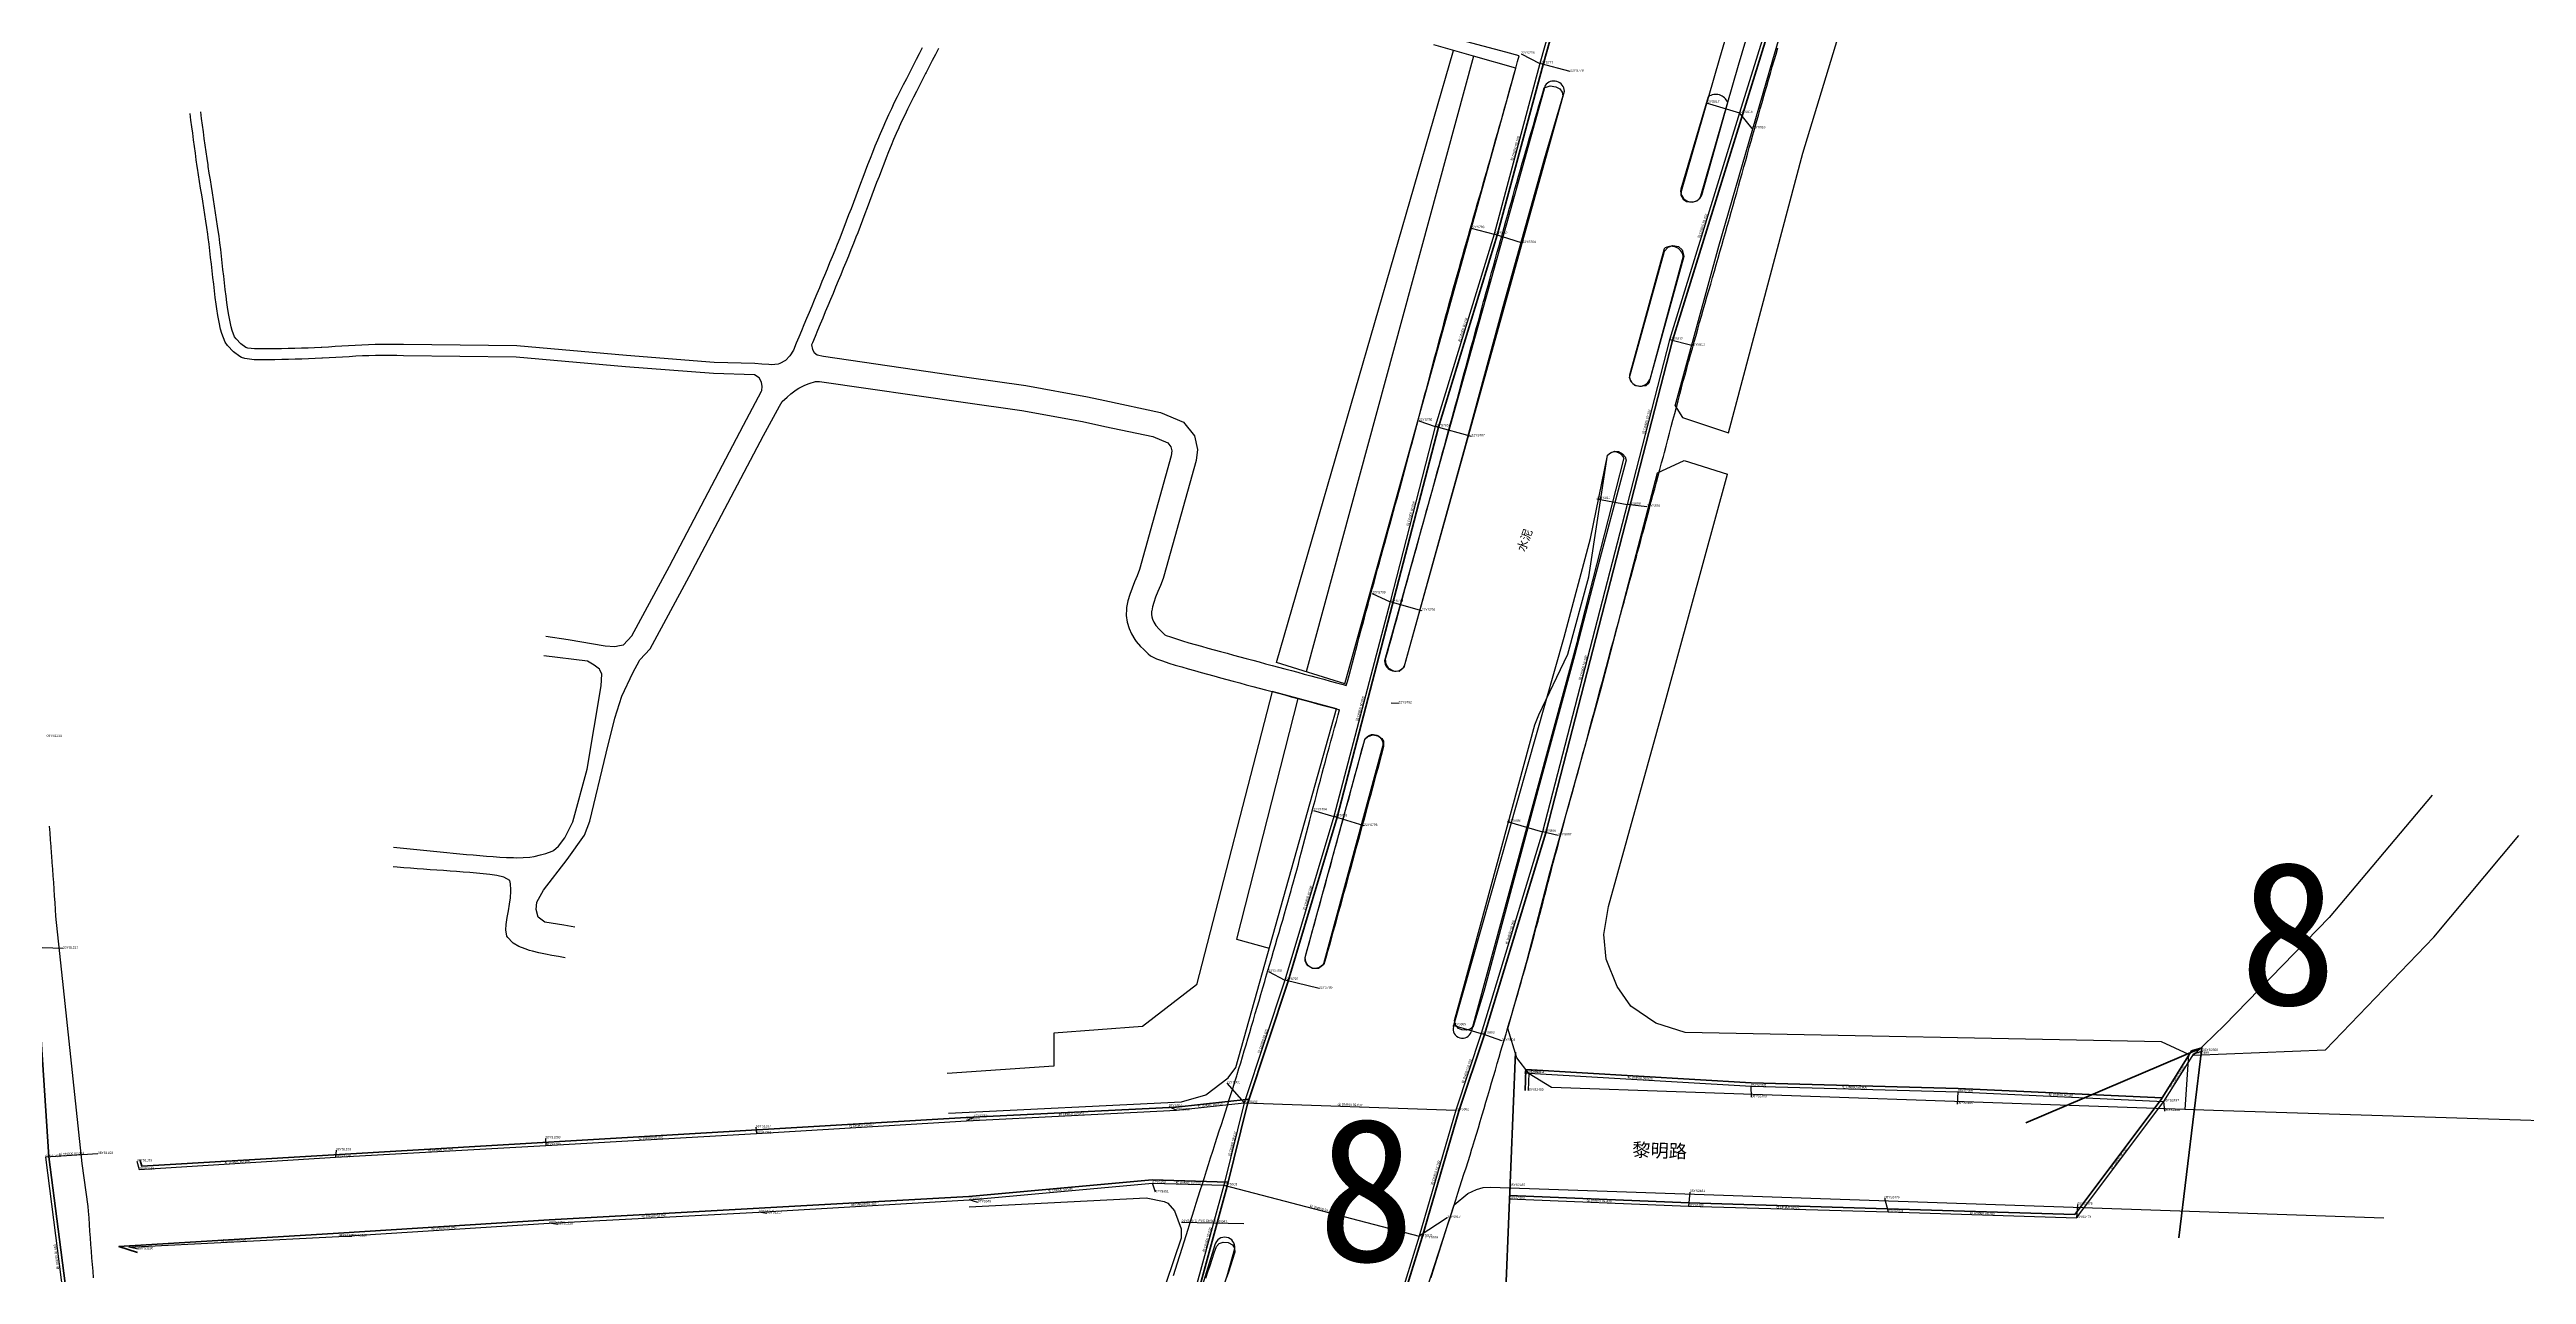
# Model space of a CAD drawing. Extents: x 563510 to 564800, y 3598549 to 3601000.
# Drawn here: x 564092.1 to 564462.6, y 3599707.1 to 3599890.3 of the extents above; entities that cross this region are included whole.
import ezdxf
from ezdxf.enums import TextEntityAlignment as Align

# ---------------------------------------------------------------- set-up
doc = ezdxf.new("R2010")
doc.units = 0
for name, color, linetype in [('DLSS', 8, 'CONTINUOUS'), ('JT_JT', 252, 'CONTINUOUS'), ('SXSS', 5, 'CONTINUOUS'), ('YSDSX', 3, 'CONTINUOUS'), ('YSLINE', 3, 'CONTINUOUS'), ('YSLINEflow', 7, 'Continuous'), ('YSXSX', 3, 'CONTINUOUS')]:
    doc.layers.add(name, color=color, linetype=linetype)
doc.styles.add('____', font='____')
doc.styles.add('GXDBZ', font='GXDBZ')
doc.styles.add('GXXBZ', font='GXXBZ')
doc.styles.add('HZTXT', font='HZTXT')

msp = doc.modelspace()

# ---------------------------------------------------------------- linework, layer by layer
at = {"layer": 'DLSS', "linetype": 'CONTINUOUS'}
for points in [[(564335.26, 3599837.02), (564341.82, 3599860.86), (564349.89, 3599888.73), (564355.46, 3599907.81), (564366.13, 3599939.58), (564375.96, 3599970.27), (564390.86, 3600012.58)], [(564343.26, 3599832.98), (564354.39, 3599874.78), (564363.11, 3599903.49), (564377.24, 3599946.22), (564387.32, 3599975.22), (564398.86, 3600009.76)], [(564691.71, 3599923.68), (564681.34, 3599800.25), (564675.3, 3599727.76), (564675.12, 3599726.46), (564674.91, 3599725.85), (564674.32, 3599725.23), (564672.76, 3599724.43), (564670.41, 3599723.65), (564669.99, 3599723.57), (564669.41, 3599723.48), (564668.47, 3599723.49), (564623.96, 3599724.91), (564601.41, 3599725.84), (564417.23, 3599731.58), (564316.76, 3599735.09), (564313.43, 3599737.14), (564311.59, 3599739.55), (564310.26, 3599743.91), (564313.14, 3599754.15), (564316.53, 3599767.2), (564324.23, 3599794.74)], [(564311.44, 3599887.48), (564305.1, 3599889.25), (564299.2, 3599890.95)], [(564275.64, 3599798.61), (564302.11, 3599890.11)], [(564305.1, 3599889.25), (564280.09, 3599797.23)], [(564285.86, 3599795.45), (564311.44, 3599887.48)], [(564315.82, 3599884.89), (564291.81, 3599798.89)], [(564294.82, 3599798.11), (564318.72, 3599884.03)], [(564340.24, 3599883.19), (564336.11, 3599869.37)], [(564339.25, 3599868.5), (564343.14, 3599882.36)], [(564333.61, 3599860.48), (564328.44, 3599841.6)], [(564336.47, 3599859.38), (564331.48, 3599840.95)], [(564335.26, 3599837.02), (564336.39, 3599835.24), (564343.26, 3599832.98)], [(564318.7, 3599802.41), (564322.62, 3599817.17), (564325.14, 3599829.56)], [(564320.74, 3599802.13), (564327.62, 3599829.03)], [(564332.62, 3599826.97), (564336.63, 3599828.8), (564343.09, 3599826.76)], [(564324.23, 3599794.74), (564332.62, 3599826.97)], [(564333.91, 3599793.25), (564343.09, 3599826.76)], [(564302.13, 3599744.2), (564318.7, 3599802.41)], [(564320.74, 3599802.13), (564304.76, 3599743.43)], [(564285.86, 3599795.45), (564275.64, 3599798.61)], [(564274.98, 3599794.28), (564263.69, 3599750.45), (564255.63, 3599744.19), (564242.37, 3599743.22), (564242.37, 3599738.29), (564226.41, 3599737.18)], [(564278.84, 3599793.25), (564269.68, 3599757.27), (564274.56, 3599755.9)], [(564284.62, 3599791.69), (564274.98, 3599794.28)], [(564411.56, 3599731.78), (564412.12, 3599740.04), (564408.03, 3599741.91), (564336.8, 3599743.3), (564332.4, 3599744.69), (564328.66, 3599747.24), (564326.61, 3599750.19), (564324.96, 3599754.29), (564324.61, 3599757.98), (564325.31, 3599762.13), (564333.91, 3599793.25)], [(564274.94, 3599632.48), (564290.33, 3599676.79), (564299.29, 3599704.49), (564298.13, 3599704.95), (564302.22, 3599717.53), (564304.29, 3599719.25), (564305.58, 3599719.85), (564306.56, 3599720.13), (564307.66, 3599720.21), (564441.27, 3599715.62)]]:
    msp.add_lwpolyline(points, dxfattribs=at)
at = {"layer": 'DLSS'}
for points in [[(564226.58, 3599731.25), (564261.45, 3599732.93), (564265.07, 3599734.01), (564268.43, 3599736.55), (564269.55, 3599738.1), (564284.62, 3599791.69)], [(564229.67, 3599717.24), (564256.14, 3599718.58), (564258.86, 3599718.03), (564259.4, 3599717.78), (564260.42, 3599716.67), (564261.41, 3599713.97), (564261.4, 3599712.58), (564232.2, 3599626.26)]]:
    msp.add_lwpolyline(points, dxfattribs=at)
at = {"layer": 'DLSS', "linetype": 'CONTINUOUS'}
msp.add_lwpolyline([(564279.93, 3599754.54), (564288.86, 3599787.11, -0.894372), (564291.5, 3599786.05), (564282.68, 3599753.6, -0.807025)], format="xyb", close=True, dxfattribs=at)
msp.add_lwpolyline([(564266.45, 3599711.56), (564262.25, 3599698.04), (564250.66, 3599663.23), (564238.92, 3599629.67, 0.981211), (564241.52, 3599628.34), (564242.86, 3599632.12), (564247.36, 3599644.94), (564254.05, 3599664.19), (564260.12, 3599682.09), (564264.04, 3599694), (564268.27, 3599706.93), (564269.42, 3599711.01, 0.944304), (564266.45, 3599711.56, 0.944304)], format="xyb", dxfattribs=at)
for centre, radius, start, end in [((564317.12, 3599883.95), 1.6, 2.9756, 144.1709), ((564341.35, 3599881.61), 1.94, 22.6465, 124.5661), ((564337.73, 3599869.12), 1.64, 171.1641, 337.7971), ((564334.7, 3599859.05), 1.8, 10.4647, 127.1985), ((564330.01, 3599841.5), 1.57, 176.486, 339.3733), ((564326.26, 3599828.7), 1.41, 13.7449, 142.4737), ((564293.43, 3599798.96), 1.63, 182.501, 328.4646)]:
    msp.add_arc(centre, radius, start, end, dxfattribs=at)
at = {"layer": 'DLSS', "color": 4, "linetype": 'CONTINUOUS'}
msp.add_arc((564303.45, 3599743.83), 1.37, 164.1109, 343.1145, dxfattribs=at)
at = {"layer": 'JT_JT'}
for points in [[(564354.14, 3599919.53), (564353.87, 3599920.17), (564353.5, 3599920.69), (564352.77, 3599920.97), (564351.97, 3599920.88), (564351.29, 3599920.47), (564346.57, 3599904.72), (564341.89, 3599888.92), (564336.16, 3599869.06), (564336.13, 3599868.5), (564336.49, 3599867.9), (564336.98, 3599867.54), (564337.83, 3599867.43), (564338.59, 3599867.64), (564339.01, 3599868.06), (564344.75, 3599887.94), (564349.43, 3599903.74), (564354.15, 3599919.5)], [(564318.46, 3599883.35), (564315.69, 3599873.86), (564309.51, 3599851.79), (564303.87, 3599831.04), (564294.72, 3599797.9), (564294.01, 3599797.29), (564293.2, 3599797.33), (564292.47, 3599797.72), (564292.03, 3599798.36), (564291.98, 3599799.16), (564292.25, 3599800.13), (564292.51, 3599801.09), (564292.78, 3599802.05), (564293.05, 3599803.02), (564293.31, 3599803.98), (564293.58, 3599804.94), (564293.85, 3599805.91), (564294.11, 3599806.87), (564294.38, 3599807.84), (564294.65, 3599808.8), (564294.92, 3599809.76), (564295.18, 3599810.73), (564295.45, 3599811.69), (564295.71, 3599812.65), (564295.98, 3599813.62), (564296.25, 3599814.58), (564296.52, 3599815.55), (564296.78, 3599816.51), (564297.05, 3599817.47), (564297.31, 3599818.44), (564297.58, 3599819.4), (564297.85, 3599820.37), (564298.11, 3599821.33), (564298.38, 3599822.29), (564298.64, 3599823.26), (564298.91, 3599824.22), (564299.17, 3599825.19), (564299.44, 3599826.15), (564299.7, 3599827.12), (564299.97, 3599828.08), (564300.23, 3599829.04), (564300.5, 3599830.01), (564300.76, 3599830.97), (564301.02, 3599831.94), (564301.12, 3599832.3), (564301.39, 3599833.27), (564301.65, 3599834.23), (564301.91, 3599835.19), (564302.17, 3599836.16), (564302.44, 3599837.12), (564302.7, 3599838.09), (564302.96, 3599839.06), (564303.22, 3599840.02), (564303.48, 3599840.99), (564303.74, 3599841.95), (564304, 3599842.92), (564304.27, 3599843.88), (564304.53, 3599844.85), (564304.79, 3599845.81), (564305.05, 3599846.78), (564305.31, 3599847.74), (564305.57, 3599848.71), (564305.84, 3599849.67), (564306.1, 3599850.64), (564306.36, 3599851.6), (564306.63, 3599852.57), (564306.76, 3599853.05), (564307.03, 3599854.01), (564307.29, 3599854.98), (564307.56, 3599855.94), (564307.82, 3599856.91), (564308.09, 3599857.87), (564308.35, 3599858.83), (564308.62, 3599859.8), (564308.89, 3599860.76), (564309.16, 3599861.73), (564309.43, 3599862.69), (564309.7, 3599863.65), (564309.96, 3599864.61), (564310.23, 3599865.58), (564310.51, 3599866.54), (564310.78, 3599867.5), (564311.05, 3599868.46), (564311.32, 3599869.43), (564311.59, 3599870.39), (564311.87, 3599871.35), (564312.14, 3599872.31), (564312.42, 3599873.27), (564312.69, 3599874.23), (564312.95, 3599875.12), (564313.23, 3599876.09), (564313.51, 3599877.05), (564313.79, 3599878.01), (564314.07, 3599878.97), (564314.35, 3599879.93), (564314.63, 3599880.89), (564314.91, 3599881.85), (564315.19, 3599882.81), (564315.47, 3599883.77), (564315.69, 3599884.53), (564316.56, 3599884.82), (564317.41, 3599884.71), (564318.05, 3599884.39), (564318.38, 3599883.87)], [(564336.57, 3599859.32), (564331.32, 3599840.39), (564330.88, 3599839.98), (564330.04, 3599839.89), (564329.23, 3599840.04), (564328.71, 3599840.56), (564328.46, 3599841.24), (564333.67, 3599860.14), (564334.23, 3599860.7), (564334.95, 3599860.95), (564335.76, 3599860.8), (564336.32, 3599860.32), (564336.57, 3599859.35), (564336.57, 3599859.35)], [(564282.73, 3599753.46), (564282.73, 3599753.46), (564281.92, 3599752.87), (564281.03, 3599752.9), (564280.39, 3599753.26), (564280.02, 3599753.86), (564279.93, 3599754.54), (564280.2, 3599755.5), (564280.47, 3599756.47), (564280.73, 3599757.43), (564281, 3599758.4), (564281.27, 3599759.36), (564281.53, 3599760.32), (564281.8, 3599761.29), (564282.06, 3599762.25), (564282.33, 3599763.21), (564282.6, 3599764.18), (564282.86, 3599765.14), (564283.13, 3599766.11), (564283.4, 3599767.07), (564283.66, 3599768.04), (564283.93, 3599769), (564284.19, 3599769.96), (564284.45, 3599770.93), (564284.72, 3599771.89), (564284.98, 3599772.86), (564285.08, 3599773.22), (564285.34, 3599774.18), (564285.61, 3599775.15), (564285.87, 3599776.11), (564286.13, 3599777.08), (564286.4, 3599778.04), (564286.66, 3599779.01), (564286.92, 3599779.97), (564287.18, 3599780.94), (564287.44, 3599781.9), (564287.7, 3599782.87), (564287.97, 3599783.83), (564288.23, 3599784.8), (564288.49, 3599785.76), (564288.75, 3599786.73), (564288.86, 3599787.11), (564289.38, 3599787.58), (564290.06, 3599787.83), (564290.83, 3599787.68), (564291.4, 3599787.28), (564291.64, 3599786.88), (564291.68, 3599786.06), (564291.58, 3599785.67), (564291.31, 3599784.71), (564291.05, 3599783.74), (564290.79, 3599782.77), (564290.53, 3599781.81), (564290.27, 3599780.85), (564290.01, 3599779.88), (564289.74, 3599778.91), (564289.48, 3599777.95), (564289.22, 3599776.98), (564288.96, 3599776.02), (564288.69, 3599775.05), (564288.43, 3599774.09), (564288.17, 3599773.12), (564287.91, 3599772.16), (564287.81, 3599771.8), (564287.54, 3599770.83), (564287.28, 3599769.87), (564287.02, 3599768.91), (564286.75, 3599767.94), (564286.48, 3599766.98), (564286.22, 3599766.01), (564285.95, 3599765.05), (564285.69, 3599764.08), (564285.42, 3599763.12), (564285.16, 3599762.16), (564284.89, 3599761.19), (564284.62, 3599760.23), (564284.36, 3599759.27), (564284.09, 3599758.3), (564283.82, 3599757.34), (564283.56, 3599756.37), (564283.29, 3599755.41), (564283.02, 3599754.45)]]:
    msp.add_lwpolyline(points, close=True, dxfattribs=at)
at = {"layer": 'JT_JT', "linetype": 'CONTINUOUS'}
for points in [[(564311.95, 3599889.3), (564309.93, 3599889.89), (564283.97, 3599896.75)], [(564222.66, 3599890.53), (564222.21, 3599889.64), (564221.75, 3599888.75), (564221.3, 3599887.86), (564221.2, 3599887.67), (564220.74, 3599886.78), (564220.29, 3599885.89), (564219.83, 3599885), (564219.38, 3599884.11), (564218.94, 3599883.21), (564218.49, 3599882.32), (564218.06, 3599881.42), (564217.63, 3599880.51), (564217.21, 3599879.6), (564217.16, 3599879.48), (564216.75, 3599878.57), (564216.36, 3599877.65), (564215.97, 3599876.73), (564215.59, 3599875.81), (564215.22, 3599874.88), (564214.86, 3599873.95), (564214.49, 3599873.01), (564214.14, 3599872.08), (564213.78, 3599871.15), (564213.43, 3599870.21), (564213.07, 3599869.27), (564212.72, 3599868.34), (564212.37, 3599867.4), (564212.02, 3599866.46), (564211.66, 3599865.53), (564211.31, 3599864.59), (564210.95, 3599863.66), (564210.69, 3599862.99), (564210.32, 3599862.06), (564209.95, 3599861.13), (564209.58, 3599860.2), (564209.2, 3599859.28), (564208.82, 3599858.35), (564208.44, 3599857.43), (564208.06, 3599856.5), (564207.67, 3599855.58), (564207.29, 3599854.66), (564206.9, 3599853.73), (564206.52, 3599852.81), (564206.13, 3599851.89), (564205.74, 3599850.97), (564205.36, 3599850.04), (564204.97, 3599849.12), (564204.59, 3599848.2), (564204.2, 3599847.27), (564203.82, 3599846.35), (564203.82, 3599846.35), (564203.4, 3599845.32), (564202.86, 3599844.47), (564202.23, 3599843.79), (564201.35, 3599843.32), (564201.1, 3599843.25), (564200.11, 3599843.15), (564199.7, 3599843.16), (564198.7, 3599843.24), (564197.65, 3599843.3)], [(564225.08, 3599890.42), (564224.63, 3599889.52), (564224.17, 3599888.63), (564223.72, 3599887.74), (564223.26, 3599886.85), (564223.17, 3599886.67), (564222.71, 3599885.78), (564222.25, 3599884.89), (564221.8, 3599884), (564221.35, 3599883.12), (564220.91, 3599882.23), (564220.48, 3599881.35), (564220.05, 3599880.46), (564219.63, 3599879.58), (564219.22, 3599878.69), (564219.17, 3599878.58), (564218.78, 3599877.69), (564218.39, 3599876.79), (564218.01, 3599875.89), (564217.64, 3599874.98), (564217.28, 3599874.06), (564216.91, 3599873.14), (564216.55, 3599872.22), (564216.2, 3599871.29), (564215.84, 3599870.36), (564215.49, 3599869.43), (564215.14, 3599868.5), (564214.79, 3599867.56), (564214.44, 3599866.62), (564214.08, 3599865.68), (564213.73, 3599864.74), (564213.37, 3599863.8), (564213.01, 3599862.86), (564212.74, 3599862.19), (564212.37, 3599861.25), (564212, 3599860.31), (564211.62, 3599859.38), (564211.24, 3599858.44), (564210.86, 3599857.51), (564210.48, 3599856.58), (564210.1, 3599855.66), (564209.71, 3599854.73), (564209.33, 3599853.81), (564208.94, 3599852.88), (564208.55, 3599851.96), (564208.17, 3599851.04), (564207.78, 3599850.12), (564207.4, 3599849.19), (564207.01, 3599848.27), (564206.63, 3599847.35), (564206.24, 3599846.43), (564206.11, 3599846.1)], [(564286.09, 3599795.21), (564286.25, 3599795.77), (564286.5, 3599796.69), (564286.75, 3599797.63), (564287, 3599798.57), (564287.26, 3599799.52), (564287.51, 3599800.47), (564287.77, 3599801.43), (564288.03, 3599802.4), (564288.29, 3599803.37), (564288.55, 3599804.34), (564288.81, 3599805.32), (564289.08, 3599806.31), (564289.35, 3599807.3), (564289.43, 3599807.63), (564289.7, 3599808.63), (564289.97, 3599809.62), (564290.24, 3599810.6), (564290.51, 3599811.59), (564290.78, 3599812.57), (564291.05, 3599813.54), (564291.31, 3599814.52), (564291.58, 3599815.49), (564291.84, 3599816.45), (564292.11, 3599817.42), (564292.37, 3599818.38), (564292.64, 3599819.34), (564292.9, 3599820.3), (564293.16, 3599821.25), (564293.42, 3599822.2), (564293.68, 3599823.15), (564293.94, 3599824.09), (564294.08, 3599824.61), (564294.33, 3599825.55), (564294.59, 3599826.5), (564294.84, 3599827.44), (564295.1, 3599828.39), (564295.35, 3599829.34), (564295.61, 3599830.29), (564295.87, 3599831.25), (564296.12, 3599832.2), (564296.38, 3599833.16), (564296.64, 3599834.12), (564296.89, 3599835.07), (564297.15, 3599836.03), (564297.4, 3599836.99), (564297.66, 3599837.95), (564297.91, 3599838.9), (564298.07, 3599839.49), (564298.32, 3599840.45), (564298.58, 3599841.41), (564298.83, 3599842.38), (564299.09, 3599843.35), (564299.35, 3599844.33), (564299.61, 3599845.31), (564299.87, 3599846.29), (564300.14, 3599847.28), (564300.41, 3599848.27), (564300.67, 3599849.27), (564300.94, 3599850.28), (564301.22, 3599851.29), (564301.5, 3599852.31), (564301.78, 3599853.34), (564301.81, 3599853.45), (564302.1, 3599854.48), (564302.38, 3599855.5), (564302.66, 3599856.51), (564302.95, 3599857.52), (564303.23, 3599858.51), (564303.51, 3599859.51), (564303.79, 3599860.49), (564304.07, 3599861.48), (564304.35, 3599862.45), (564304.63, 3599863.43), (564304.91, 3599864.4), (564305.19, 3599865.37), (564305.46, 3599866.33), (564305.74, 3599867.29), (564306.01, 3599868.25), (564306.29, 3599869.21), (564306.56, 3599870.16), (564306.83, 3599871.1), (564307.1, 3599872.05), (564307.37, 3599872.99), (564307.64, 3599873.93), (564307.9, 3599874.86), (564307.96, 3599875.05), (564308.22, 3599875.98), (564308.48, 3599876.91), (564308.75, 3599877.86), (564309.01, 3599878.8), (564309.28, 3599879.75), (564309.55, 3599880.71), (564309.81, 3599881.66), (564310.08, 3599882.63), (564310.35, 3599883.59), (564310.62, 3599884.56), (564310.9, 3599885.53), (564311.17, 3599886.5), (564311.44, 3599887.48), (564311.72, 3599888.47), (564311.95, 3599889.3)], [(564312, 3599750), (564312.23, 3599750.81), (564312.51, 3599751.77), (564312.79, 3599752.73), (564313.06, 3599753.69), (564313.33, 3599754.65), (564313.46, 3599755.14), (564313.73, 3599756.1), (564313.99, 3599757.07), (564314.25, 3599758.03), (564314.51, 3599759), (564314.77, 3599759.96), (564315.03, 3599760.93), (564315.28, 3599761.9), (564315.53, 3599762.87), (564315.79, 3599763.83), (564316.04, 3599764.8), (564316.29, 3599765.77), (564316.54, 3599766.74), (564316.8, 3599767.7), (564317.05, 3599768.67), (564317.3, 3599769.64), (564317.56, 3599770.6), (564317.81, 3599771.57), (564318.07, 3599772.54), (564318.26, 3599773.24), (564318.52, 3599774.21), (564318.79, 3599775.17), (564319.05, 3599776.14), (564319.31, 3599777.1), (564319.58, 3599778.07), (564319.85, 3599779.03), (564320.11, 3599779.99), (564320.38, 3599780.96), (564320.65, 3599781.92), (564320.91, 3599782.89), (564321.18, 3599783.85), (564321.44, 3599784.81), (564321.53, 3599785.15), (564321.8, 3599786.11), (564322.06, 3599787.08), (564322.32, 3599788.04), (564322.58, 3599789.01), (564322.84, 3599789.98), (564323.1, 3599790.94), (564323.35, 3599791.91), (564323.61, 3599792.87), (564323.87, 3599793.84), (564324.13, 3599794.81), (564324.39, 3599795.77), (564324.65, 3599796.74), (564324.91, 3599797.7), (564324.99, 3599798.02), (564325.26, 3599798.98), (564325.52, 3599799.95), (564325.78, 3599800.91), (564326.04, 3599801.88), (564326.31, 3599802.84), (564326.57, 3599803.81), (564326.84, 3599804.77), (564327.1, 3599805.74), (564327.37, 3599806.7), (564327.63, 3599807.67), (564327.9, 3599808.63), (564328.16, 3599809.59), (564328.42, 3599810.56), (564328.69, 3599811.52), (564328.95, 3599812.49), (564329.22, 3599813.45), (564329.48, 3599814.42), (564329.62, 3599814.95), (564329.89, 3599815.91), (564330.15, 3599816.88), (564330.41, 3599817.85), (564330.67, 3599818.81), (564330.93, 3599819.78), (564331.19, 3599820.74), (564331.45, 3599821.71), (564331.7, 3599822.67), (564331.96, 3599823.64), (564332.22, 3599824.61), (564332.48, 3599825.57), (564332.74, 3599826.54), (564332.99, 3599827.5), (564333.25, 3599828.47), (564333.51, 3599829.44), (564333.67, 3599830.03), (564333.92, 3599830.99), (564334.18, 3599831.96), (564334.44, 3599832.93), (564334.69, 3599833.89), (564334.95, 3599834.86), (564335.21, 3599835.83), (564335.46, 3599836.79), (564335.72, 3599837.76), (564335.98, 3599838.73), (564336.24, 3599839.69), (564336.5, 3599840.66), (564336.76, 3599841.62), (564337.03, 3599842.59), (564337.29, 3599843.55), (564337.32, 3599843.66), (564337.59, 3599844.62), (564337.86, 3599845.58), (564338.13, 3599846.55), (564338.4, 3599847.51), (564338.67, 3599848.47), (564338.94, 3599849.43), (564339.22, 3599850.4), (564339.49, 3599851.36), (564339.77, 3599852.32), (564340.04, 3599853.28), (564340.32, 3599854.24), (564340.59, 3599855.2), (564340.87, 3599856.16), (564341.15, 3599857.12), (564341.42, 3599858.09), (564341.7, 3599859.05), (564341.97, 3599860.01), (564342.25, 3599860.97), (564342.52, 3599861.93), (564342.8, 3599862.89), (564343.07, 3599863.86), (564343.34, 3599864.82), (564343.4, 3599865.01), (564343.67, 3599865.97), (564343.94, 3599866.93), (564344.21, 3599867.9), (564344.48, 3599868.86), (564344.75, 3599869.82), (564345.02, 3599870.79), (564345.29, 3599871.75), (564345.56, 3599872.71), (564345.83, 3599873.67), (564346.1, 3599874.64), (564346.37, 3599875.6), (564346.64, 3599876.56), (564346.91, 3599877.53), (564347.18, 3599878.49), (564347.45, 3599879.45), (564347.72, 3599880.41), (564347.99, 3599881.38), (564348.27, 3599882.34), (564348.54, 3599883.3), (564348.69, 3599883.82), (564348.97, 3599884.78), (564349.25, 3599885.74), (564349.53, 3599886.7), (564349.81, 3599887.66), (564350.09, 3599888.62), (564350.38, 3599889.58), (564350.66, 3599890.54)], [(564120.62, 3599844.39), (564119.65, 3599845.07), (564118.76, 3599846), (564118.42, 3599846.49), (564117.89, 3599847.79), (564117.72, 3599848.44), (564117.5, 3599849.48), (564117.32, 3599850.51), (564117.16, 3599851.52), (564117.06, 3599852.19), (564116.93, 3599853.2), (564116.8, 3599854.2), (564116.69, 3599855.2), (564116.57, 3599856.2), (564116.46, 3599857.19), (564116.35, 3599858.19), (564116.23, 3599859.18), (564116.12, 3599860.17), (564116, 3599861.16), (564115.88, 3599862.14), (564115.81, 3599862.67), (564115.67, 3599863.65), (564115.52, 3599864.62), (564115.37, 3599865.6), (564115.21, 3599866.59), (564115.06, 3599867.57), (564114.9, 3599868.56), (564114.74, 3599869.55), (564114.58, 3599870.54), (564114.42, 3599871.53), (564114.27, 3599872.53), (564114.23, 3599872.77), (564114.09, 3599873.76), (564113.95, 3599874.76), (564113.81, 3599875.76), (564113.68, 3599876.75), (564113.55, 3599877.74), (564113.41, 3599878.73), (564113.28, 3599879.72), (564113.15, 3599880.71), (564113.15, 3599880.71)], [(564121.51, 3599845.72), (564121.5, 3599845.73), (564120.74, 3599846.27), (564120.04, 3599847), (564119.82, 3599847.32), (564119.45, 3599848.24), (564119.31, 3599848.81), (564119.1, 3599849.79), (564118.92, 3599850.78), (564118.77, 3599851.76), (564118.68, 3599852.42), (564118.54, 3599853.41), (564118.42, 3599854.4), (564118.3, 3599855.39), (564118.19, 3599856.38), (564118.08, 3599857.38), (564117.96, 3599858.37), (564117.85, 3599859.37), (564117.74, 3599860.36), (564117.62, 3599861.35), (564117.49, 3599862.35), (564117.42, 3599862.89), (564117.28, 3599863.88), (564117.13, 3599864.87), (564116.98, 3599865.86), (564116.82, 3599866.85), (564116.66, 3599867.83), (564116.5, 3599868.82), (564116.34, 3599869.81), (564116.19, 3599870.79), (564116.03, 3599871.78), (564115.88, 3599872.77), (564115.84, 3599873), (564115.7, 3599873.99), (564115.56, 3599874.98), (564115.43, 3599875.97), (564115.29, 3599876.97), (564115.16, 3599877.96), (564115.03, 3599878.95), (564114.89, 3599879.94), (564114.76, 3599880.93), (564114.76, 3599880.93)], [(564197.6, 3599841.62), (564191.46, 3599841.81), (564178.27, 3599842.85), (564161.94, 3599844.27), (564145.07, 3599844.49), (564144.08, 3599844.54), (564143.09, 3599844.54), (564142.1, 3599844.54), (564141.13, 3599844.53), (564140.89, 3599844.52), (564139.92, 3599844.49), (564138.93, 3599844.45), (564137.94, 3599844.4), (564136.95, 3599844.34), (564135.95, 3599844.28), (564134.95, 3599844.22), (564133.95, 3599844.16), (564132.95, 3599844.11), (564132.87, 3599844.1), (564131.86, 3599844.06), (564130.86, 3599844.02), (564129.86, 3599843.98), (564128.86, 3599843.95), (564127.86, 3599843.92), (564126.86, 3599843.9), (564125.84, 3599843.88), (564124.82, 3599843.87), (564123.79, 3599843.87), (564122.74, 3599843.89), (564121.36, 3599844.05), (564120.84, 3599844.24), (564120.62, 3599844.39)], [(564145.09, 3599846.17), (564144.09, 3599846.17), (564143.09, 3599846.17), (564142.09, 3599846.17), (564141.09, 3599846.15), (564140.85, 3599846.15), (564139.85, 3599846.12), (564138.85, 3599846.07), (564137.85, 3599846.02), (564136.85, 3599845.96), (564135.85, 3599845.9), (564134.86, 3599845.85), (564133.86, 3599845.79), (564132.86, 3599845.73), (564132.78, 3599845.73), (564131.79, 3599845.68), (564130.8, 3599845.64), (564129.81, 3599845.61), (564128.81, 3599845.58), (564127.82, 3599845.55), (564126.82, 3599845.52), (564125.82, 3599845.51), (564124.82, 3599845.5), (564123.81, 3599845.5), (564122.79, 3599845.52), (564121.78, 3599845.63), (564121.51, 3599845.72)], [(564197.65, 3599843.3), (564191.55, 3599843.49), (564178.41, 3599844.52), (564162.02, 3599845.95), (564145.09, 3599846.17)], [(564206.11, 3599846.1), (564206.27, 3599845.43), (564206.51, 3599844.99), (564206.94, 3599844.61), (564207.92, 3599844.42)], [(564207.92, 3599844.42), (564229.34, 3599841.28), (564238.17, 3599840.02), (564247.39, 3599838.36), (564250, 3599837.8)], [(564170.69, 3599759.06), (564169.06, 3599759.35), (564166.2, 3599759.81), (564165.23, 3599760.56), (564164.9, 3599761.72), (564165.01, 3599762.81), (564166.04, 3599764.58), (564169.56, 3599769.19), (564172.14, 3599772.82), (564172.96, 3599774.92), (564175.4, 3599785.09), (564176.67, 3599790.31), (564177.73, 3599793.61), (564179.38, 3599797.08), (564180.37, 3599798.93), (564180.44, 3599799.01), (564181.96, 3599800.65), (564187.81, 3599811.48), (564198.9, 3599832.56), (564201.32, 3599836.96), (564201.7, 3599837.63), (564202.44, 3599838.3), (564203.02, 3599838.8), (564203.82, 3599839.4), (564204.21, 3599839.65), (564205.11, 3599840.1), (564205.73, 3599840.35), (564206.69, 3599840.63), (564206.81, 3599840.64), (564207.31, 3599840.64)], [(564166.37, 3599802.57), (564169.7, 3599802.04), (564175.25, 3599801.13), (564176.7, 3599801.02), (564177.38, 3599801.15), (564177.99, 3599801.28), (564179.22, 3599802.61), (564184.86, 3599813.05), (564195.94, 3599834.12), (564198.64, 3599839.21), (564198.7, 3599839.31), (564198.74, 3599839.88), (564198.63, 3599840.54), (564198.27, 3599841.19), (564197.6, 3599841.62)], [(564207.31, 3599840.64), (564228.8, 3599837.54), (564237.57, 3599836.29), (564246.66, 3599834.65), (564250, 3599833.93)], [(564250, 3599837.8), (564258.31, 3599836.02), (564261.75, 3599834.55), (564263.38, 3599832.52), (564263.82, 3599830.46), (564263.65, 3599828.83), (564258.82, 3599811.52), (564258.7, 3599811.16), (564258.29, 3599810.16), (564257.91, 3599809.23), (564257.57, 3599808.38), (564257.29, 3599807.61), (564257.1, 3599806.93), (564256.99, 3599806.37), (564256.98, 3599806.27), (564256.96, 3599805.81), (564257.01, 3599805.47), (564257.13, 3599805.09), (564257.33, 3599804.64), (564257.6, 3599804.18), (564257.67, 3599804.09), (564258.04, 3599803.67), (564258.45, 3599803.25), (564258.94, 3599802.77), (564258.97, 3599802.75), (564259.14, 3599802.68), (564259.78, 3599802.45), (564260.69, 3599802.15), (564261.61, 3599801.87), (564262.55, 3599801.59), (564263.49, 3599801.32), (564264.43, 3599801.05), (564265.39, 3599800.79), (564266.34, 3599800.52), (564267.3, 3599800.26), (564268.26, 3599800), (564269.22, 3599799.74), (564270.18, 3599799.48), (564271.14, 3599799.22), (564272.1, 3599798.97), (564273.06, 3599798.71), (564274.03, 3599798.45), (564274.99, 3599798.19), (564275.96, 3599797.94), (564276.92, 3599797.68), (564277.89, 3599797.42), (564278.85, 3599797.16), (564279.81, 3599796.9), (564280.78, 3599796.64), (564281.75, 3599796.38), (564282.71, 3599796.12), (564283.68, 3599795.86), (564284.65, 3599795.6), (564285.62, 3599795.33), (564286.09, 3599795.21)], [(564250, 3599833.93), (564257.16, 3599832.4), (564259.4, 3599831.44), (564259.87, 3599830.85), (564260, 3599830.25), (564259.92, 3599829.53), (564255.18, 3599812.54), (564254.8, 3599811.6), (564254.41, 3599810.67), (564254.04, 3599809.73), (564253.7, 3599808.79), (564253.42, 3599807.83), (564253.24, 3599806.86), (564253.21, 3599806.63), (564253.19, 3599805.63), (564253.31, 3599804.67), (564253.61, 3599803.71), (564253.97, 3599802.91), (564254.48, 3599802.04), (564254.67, 3599801.79), (564255.32, 3599801.04), (564255.76, 3599800.6), (564256.48, 3599799.9), (564256.81, 3599799.64), (564257.69, 3599799.18), (564258.59, 3599798.86), (564259.55, 3599798.55), (564260.52, 3599798.25), (564261.48, 3599797.96), (564262.45, 3599797.69), (564263.41, 3599797.41), (564264.38, 3599797.14), (564265.34, 3599796.88), (564266.3, 3599796.61), (564267.27, 3599796.35), (564268.23, 3599796.09), (564269.19, 3599795.83), (564270.16, 3599795.57), (564271.12, 3599795.31), (564272.09, 3599795.06), (564273.05, 3599794.8), (564274.02, 3599794.54), (564274.98, 3599794.28), (564275.94, 3599794.02), (564276.91, 3599793.77), (564277.87, 3599793.51), (564278.84, 3599793.25), (564279.8, 3599792.99), (564280.76, 3599792.73), (564281.73, 3599792.47), (564282.69, 3599792.21), (564283.66, 3599791.95), (564284.62, 3599791.69), (564285.09, 3599791.56)], [(564174.45, 3599797.51), (564174.4, 3599797.63), (564173.59, 3599798.23), (564172.62, 3599798.82), (564166.09, 3599799.63)], [(564143.58, 3599771), (564144.57, 3599770.9), (564145.57, 3599770.8), (564146.56, 3599770.71), (564147.56, 3599770.61), (564148.55, 3599770.51), (564149.55, 3599770.42), (564150.54, 3599770.32), (564151.54, 3599770.23), (564152.53, 3599770.13), (564153.53, 3599770.04), (564154.52, 3599769.94), (564155.52, 3599769.85), (564156.52, 3599769.76), (564157.51, 3599769.68), (564158.51, 3599769.6), (564159.51, 3599769.54), (564160.51, 3599769.48), (564161.51, 3599769.45), (564161.97, 3599769.44), (564162.98, 3599769.46), (564163.98, 3599769.53), (564164.62, 3599769.63), (564165.59, 3599769.85), (564166.38, 3599770.08), (564167.33, 3599770.43), (564167.5, 3599770.54), (564168.26, 3599771.19), (564169.21, 3599772.4), (564170.43, 3599774.81), (564172.53, 3599782.69), (564174.66, 3599795.14), (564174.73, 3599796.87), (564174.45, 3599797.51)], [(564273.61, 3599750), (564273.89, 3599750.94), (564274.08, 3599751.59), (564274.36, 3599752.56), (564274.65, 3599753.54), (564274.93, 3599754.5), (564275.21, 3599755.45), (564275.49, 3599756.4), (564275.77, 3599757.35), (564276.05, 3599758.28), (564276.32, 3599759.21), (564276.58, 3599760.12), (564276.85, 3599761.03), (564277.1, 3599761.93), (564277.36, 3599762.82), (564277.61, 3599763.69), (564277.85, 3599764.56), (564277.97, 3599764.98), (564278.2, 3599765.84), (564278.44, 3599766.71), (564278.68, 3599767.59), (564278.92, 3599768.49), (564279.16, 3599769.4), (564279.41, 3599770.32), (564279.65, 3599771.26), (564279.9, 3599772.2), (564280.15, 3599773.15), (564280.4, 3599774.1), (564280.65, 3599775.07), (564280.9, 3599776.04), (564281.16, 3599777.02), (564281.42, 3599778.01), (564281.68, 3599779.01), (564281.94, 3599780.02), (564282.21, 3599781.03), (564282.49, 3599782.06), (564282.69, 3599782.82), (564282.97, 3599783.85), (564283.25, 3599784.87), (564283.53, 3599785.88), (564283.8, 3599786.88), (564284.07, 3599787.87), (564284.34, 3599788.85), (564284.61, 3599789.82), (564284.88, 3599790.78), (564285.09, 3599791.56)], [(564094.23, 3599750), (564093.09, 3599760.71), (564093.03, 3599761.71), (564092.96, 3599762.71), (564092.9, 3599763.72), (564092.83, 3599764.72), (564092.76, 3599765.72), (564092.69, 3599766.72), (564092.62, 3599767.73), (564092.55, 3599768.74), (564092.47, 3599769.74), (564092.45, 3599770.13), (564092.37, 3599771.14), (564092.29, 3599772.14), (564092.21, 3599773.15), (564092.13, 3599774.15)], [(564169.27, 3599754.48), (564169.27, 3599754.48), (564168.28, 3599754.65), (564167.29, 3599754.82), (564166.31, 3599755), (564165.33, 3599755.21), (564164.36, 3599755.45), (564163.95, 3599755.58), (564163.27, 3599755.81), (564162.34, 3599756.19), (564161.47, 3599756.69), (564161.37, 3599756.76), (564160.68, 3599757.49), (564160.56, 3599757.71), (564160.4, 3599758.68), (564160.46, 3599759.48), (564160.6, 3599760.5), (564160.77, 3599761.49), (564160.93, 3599762.48), (564161.06, 3599763.46), (564161.13, 3599764.44), (564161.14, 3599764.66), (564161.09, 3599765.54), (564160.96, 3599766.06), (564160.08, 3599766.53), (564160.07, 3599766.54), (564159.02, 3599766.76), (564158, 3599766.92), (564156.99, 3599767.04), (564155.99, 3599767.14), (564155, 3599767.22), (564154.01, 3599767.3), (564153.02, 3599767.37), (564152.04, 3599767.44), (564151.05, 3599767.51), (564150.06, 3599767.58), (564149.08, 3599767.65), (564148.09, 3599767.72), (564147.11, 3599767.79), (564146.12, 3599767.86), (564145.13, 3599767.93), (564144.14, 3599768.01), (564143.55, 3599768.06)], [(564098.72, 3599706.63), (564098.64, 3599707.63), (564098.57, 3599708.63), (564098.49, 3599709.62), (564098.42, 3599710.62), (564098.34, 3599711.62), (564098.27, 3599712.62), (564098.19, 3599713.61), (564098.12, 3599714.61), (564098.05, 3599715.61), (564097.97, 3599716.61), (564097.92, 3599717.3), (564097.03, 3599723.73), (564094.23, 3599750)], [(564260.25, 3599706.98), (564260.55, 3599707.92), (564260.84, 3599708.86), (564261.14, 3599709.81), (564261.23, 3599710.1), (564261.53, 3599711.06), (564261.83, 3599712.01), (564262.13, 3599712.97), (564262.44, 3599713.93), (564262.74, 3599714.89), (564263.04, 3599715.85), (564263.34, 3599716.81), (564263.65, 3599717.78), (564263.95, 3599718.74), (564264.25, 3599719.71), (564264.56, 3599720.67), (564264.87, 3599721.64), (564265.18, 3599722.61), (564265.48, 3599723.59), (564265.8, 3599724.57), (564266.11, 3599725.55), (564266.17, 3599725.73), (564266.48, 3599726.71), (564266.79, 3599727.67), (564267.1, 3599728.63), (564267.41, 3599729.58), (564267.71, 3599730.52), (564268.01, 3599731.46), (564268.3, 3599732.38), (564268.59, 3599733.29), (564268.88, 3599734.19), (564269.16, 3599735.08), (564269.43, 3599735.96), (564269.7, 3599736.82), (564269.77, 3599737.05), (564270.04, 3599737.91), (564270.3, 3599738.78), (564270.57, 3599739.67), (564270.84, 3599740.56), (564271.11, 3599741.47), (564271.38, 3599742.39), (564271.65, 3599743.31), (564271.93, 3599744.24), (564272.2, 3599745.18), (564272.48, 3599746.13), (564272.76, 3599747.08), (564273.04, 3599748.04), (564273.32, 3599749), (564273.6, 3599749.97), (564273.61, 3599750)], [(564298.78, 3599706.7), (564299.08, 3599707.66), (564299.38, 3599708.61), (564299.68, 3599709.56), (564299.98, 3599710.52), (564300.29, 3599711.47), (564300.59, 3599712.42), (564300.89, 3599713.38), (564301.19, 3599714.33), (564301.25, 3599714.5), (564301.56, 3599715.46), (564301.86, 3599716.41), (564302.17, 3599717.36), (564302.47, 3599718.31), (564302.78, 3599719.27), (564303.09, 3599720.22), (564303.39, 3599721.17), (564303.69, 3599722.12), (564304, 3599723.08), (564304.3, 3599724.03), (564304.6, 3599724.98), (564304.89, 3599725.94), (564304.97, 3599726.19), (564305.27, 3599727.15), (564305.56, 3599728.11), (564305.85, 3599729.06), (564306.13, 3599730.02), (564306.42, 3599730.98), (564306.7, 3599731.94), (564306.98, 3599732.9), (564307.27, 3599733.86), (564307.55, 3599734.82), (564307.83, 3599735.78), (564308.11, 3599736.74), (564308.39, 3599737.7), (564308.67, 3599738.66), (564308.95, 3599739.62), (564309.23, 3599740.58), (564309.42, 3599741.21), (564309.7, 3599742.17), (564309.98, 3599743.13), (564310.27, 3599744.09), (564310.55, 3599745.05), (564310.83, 3599746.01), (564311.11, 3599746.97), (564311.4, 3599747.93), (564311.68, 3599748.89), (564311.96, 3599749.85), (564312, 3599750)]]:
    msp.add_lwpolyline(points, dxfattribs=at)
at = {"layer": 'JT_JT'}
for points in [[(564303.61, 3599750), (564314.3, 3599789.33), (564314.89, 3599790.78), (564319.23, 3599799.85), (564322.38, 3599811.43), (564325.15, 3599829.62), (564325.59, 3599829.98), (564326.27, 3599830.22), (564326.79, 3599830.15), (564327.4, 3599829.83), (564327.81, 3599829.35), (564327.97, 3599828.87), (564323.21, 3599811.15), (564320.24, 3599799.62), (564314.75, 3599779.51), (564306.81, 3599750)], [(564306.81, 3599750), (564306.66, 3599749.46), (564305.09, 3599744.19), (564305.08, 3599744.17), (564304.62, 3599743.79), (564304.06, 3599743.66), (564303.38, 3599743.69), (564302.85, 3599743.93), (564302.44, 3599744.45), (564302.28, 3599745.09), (564303.61, 3599750)], [(564265.08, 3599706.59), (564265.4, 3599707.54), (564265.71, 3599708.49), (564266.03, 3599709.44), (564266.34, 3599710.38), (564266.66, 3599711.33), (564267.08, 3599711.76), (564267.68, 3599711.97), (564268.44, 3599711.94), (564269.05, 3599711.58), (564269.38, 3599711.06), (564269.42, 3599710.43), (564269.38, 3599710.34), (564269.07, 3599709.39), (564268.76, 3599708.44), (564268.45, 3599707.48), (564268.14, 3599706.54)]]:
    msp.add_lwpolyline(points, dxfattribs=at)
at = {"layer": 'SXSS', "linetype": 'CONTINUOUS'}
msp.add_lwpolyline([(564448.52, 3599778.78), (564448.52, 3599778.78), (564433.1, 3599760.51), (564417.46, 3599744.41), (564412.82, 3599739.92), (564432.57, 3599740.72), (564448.77, 3599757.54), (564461.47, 3599772.75)], dxfattribs=at)
at = {"layer": 'YSLINE', "linetype": 'CONTINUOUS'}
for p, q in [((564321.75, 3599911.91), (564315.05, 3599888.15)), ((564352.31, 3599904.63), (564344.88, 3599880.79)), ((564315.05, 3599888.15), (564308.2, 3599862.67)), ((564312.24, 3599889.62), (564315.05, 3599888.15)), ((564319.59, 3599886.97), (564315.05, 3599888.15)), ((564344.88, 3599880.79), (564334.42, 3599846.87)), ((564339.92, 3599882.31), (564344.88, 3599880.79)), ((564346.79, 3599878.47), (564344.88, 3599880.79)), ((564308.2, 3599862.67), (564299.39, 3599833.93)), ((564304.76, 3599863.56), (564308.2, 3599862.67)), ((564312.45, 3599861.33), (564308.2, 3599862.67)), ((564334.42, 3599846.87), (564328.11, 3599822.24)), ((564337.75, 3599846.01), (564334.42, 3599846.87)), ((564299.39, 3599833.93), (564292.63, 3599807.69)), ((564296.96, 3599834.77), (564299.39, 3599833.93)), ((564304.82, 3599832.43), (564299.39, 3599833.93)), ((564328.11, 3599822.24), (564315.45, 3599773.31)), ((564323.57, 3599823.08), (564328.11, 3599822.24)), ((564331.03, 3599821.9), (564328.11, 3599822.24)), ((564292.63, 3599807.69), (564284.24, 3599775.62)), ((564289.98, 3599808.96), (564292.63, 3599807.69)), ((564297.4, 3599806.36), (564292.63, 3599807.69)), ((564293.9, 3599792.52), (564292.81, 3599792.56)), ((564281.18, 3599776.51), (564284.24, 3599775.62)), ((564284.24, 3599775.62), (564276.92, 3599751.15)), ((564288.76, 3599774.19), (564284.24, 3599775.62)), ((564315.45, 3599773.31), (564306.27, 3599743.16)), ((564310.14, 3599774.85), (564315.45, 3599773.31)), ((564317.79, 3599772.77), (564315.45, 3599773.31)), ((564094.16, 3599755.85), (564089.49, 3599756)), ((564276.92, 3599751.15), (564270.84, 3599732.78)), ((564274.45, 3599752.42), (564276.92, 3599751.15)), ((564282.02, 3599749.88), (564276.92, 3599751.15)), ((564302.01, 3599744.4), (564306.27, 3599743.16)), ((564306.27, 3599743.16), (564302.46, 3599731.69)), ((564309.35, 3599742.08), (564306.27, 3599743.16)), ((564408.39, 3599733.02), (564412.85, 3599740.13)), ((564412.85, 3599740.13), (564414.22, 3599740.55)), ((564268.23, 3599735.73), (564270.84, 3599732.78)), ((564312.72, 3599737.29), (564313.43, 3599737.25)), ((564313.33, 3599734.62), (564313.43, 3599737.25)), ((564313.43, 3599737.25), (564346.64, 3599735.27)), ((564346.64, 3599735.27), (564377.6, 3599734.45)), ((564346.72, 3599733.63), (564346.64, 3599735.27)), ((564229.29, 3599730.13), (564260.7, 3599731.68)), ((564259.54, 3599732.23), (564260.7, 3599731.68)), ((564260.7, 3599731.68), (564270.84, 3599732.78)), ((564270.84, 3599732.78), (564267.8, 3599720.47)), ((564270.84, 3599732.78), (564302.46, 3599731.69)), ((564302.46, 3599731.69), (564296.97, 3599712.85)), ((564377.53, 3599732.61), (564377.6, 3599734.45)), ((564377.6, 3599734.45), (564408.39, 3599733.02)), ((564395.29, 3599715.59), (564408.39, 3599733.02)), ((564408.51, 3599731.57), (564408.39, 3599733.02)), ((564166.35, 3599726.43), (564197.86, 3599728.19)), ((564197.78, 3599729.15), (564197.86, 3599728.19)), ((564197.86, 3599728.19), (564229.29, 3599730.13)), ((564230.43, 3599730.67), (564229.29, 3599730.13)), ((564099.38, 3599725.15), (564091.53, 3599724.68)), ((564091.53, 3599724.68), (564095.35, 3599694.92)), ((564105.56, 3599722.81), (564134.91, 3599724.67)), ((564134.91, 3599724.67), (564166.35, 3599726.43)), ((564134.99, 3599725.7), (564134.91, 3599724.67)), ((564166.3, 3599727.49), (564166.35, 3599726.43)), ((564105.22, 3599724.06), (564105.56, 3599722.81)), ((564229.67, 3599718.28), (564257.09, 3599720.79)), ((564257.54, 3599719.42), (564257.09, 3599720.79)), ((564257.09, 3599720.79), (564267.8, 3599720.47)), ((564267.8, 3599720.47), (564263.3, 3599704.08)), ((564267.8, 3599720.47), (564296.97, 3599712.85)), ((564198.23, 3599716.45), (564229.67, 3599718.28)), ((564230.97, 3599717.92), (564229.67, 3599718.28)), ((564310.58, 3599720.35), (564310.5, 3599718.45)), ((564310.5, 3599718.45), (564337.28, 3599717.33)), ((564337.49, 3599719.46), (564337.28, 3599717.33)), ((564337.28, 3599717.33), (564367.14, 3599716.48)), ((564366.6, 3599718.53), (564367.14, 3599716.48)), ((564395.45, 3599717.58), (564395.29, 3599715.59)), ((564135.39, 3599712.83), (564166.89, 3599714.8)), ((564166.89, 3599714.8), (564198.23, 3599716.45)), ((564168.16, 3599714.59), (564166.89, 3599714.8)), ((564199.43, 3599716.25), (564198.23, 3599716.45)), ((564261.46, 3599714.98), (564270.75, 3599714.75)), ((564301.2, 3599715.6), (564296.97, 3599712.85)), ((564367.14, 3599716.48), (564395.29, 3599715.59)), ((564104.01, 3599711.2), (564135.39, 3599712.83)), ((564105.4, 3599710.9), (564104.01, 3599711.2)), ((564137.35, 3599712.83), (564135.39, 3599712.83)), ((564296.97, 3599712.85), (564288.61, 3599685.87))]:
    msp.add_line(p, q, dxfattribs=at)
at = {"layer": 'YSLINEflow', "color": 7, "lineweight": 211}
for points in [[(564418.64, 3600188.22), (564410.03, 3600166.24), (564402.48, 3600146.15), (564384.84, 3600095.44), (564378.19, 3600074.06), (564371.92, 3600057.36), (564365.19, 3600039.42), (564360.61, 3600024.82), (564353.3, 3600003.46), (564348.58, 3599990.57), (564345, 3599980.05), (564339.59, 3599963.57), (564328.76, 3599932.16), (564322.23, 3599911.77), (564315.53, 3599888.02), (564308.68, 3599862.53), (564299.87, 3599833.79), (564284.72, 3599775.48), (564277.4, 3599751), (564271.32, 3599732.64), (564268.28, 3599720.35), (564263.78, 3599703.92)], [(564076.54, 3600093.24), (564072.35, 3600073.8), (564070.47, 3600039.56), (564072.86, 3600007.73), (564072.68, 3599976.12), (564077.42, 3599913.16), (564080.53, 3599881.82), (564083.19, 3599850.41), (564085.28, 3599818.78), (564088.94, 3599787.61), (564089.99, 3599756.03), (564092.03, 3599724.73), (564095.85, 3599694.96), (564097.32, 3599663.75), (564098.38, 3599635.15), (564099.88, 3599603.67), (564100.82, 3599572.05), (564102.95, 3599543.5), (564105.28, 3599497.71), (564106.92, 3599438.74)], [(564371.61, 3600058.01), (564399.66, 3600048.54), (564389.88, 3600020.02), (564379.37, 3599988.31), (564371.23, 3599960.13), (564361.78, 3599930.29), (564352.78, 3599904.47), (564334.9, 3599846.74), (564315.93, 3599773.17), (564306.74, 3599743.01), (564302.94, 3599731.55), (564297.45, 3599712.7), (564289.08, 3599685.72), (564279.67, 3599658.06), (564270.24, 3599628.31), (564257.96, 3599597.35), (564243.99, 3599567.05), (564198.93, 3599487.24), (564182.53, 3599461.11), (564165.4, 3599434.91), (564146.78, 3599409.84)], [(564309.63, 3599697.5), (564311.42, 3599740.39)], [(564310.52, 3599718.95), (564337.3, 3599717.83), (564395.04, 3599716.1), (564407.98, 3599733.3), (564412.52, 3599740.56), (564414.07, 3599741.03)], [(564410.6, 3599712.62), (564414.07, 3599741.03), (564387.73, 3599729.83)], [(564312.83, 3599734.63), (564312.95, 3599737.78), (564346.66, 3599735.77), (564377.62, 3599734.95), (564408.12, 3599733.53)], [(564105.93, 3599723.33), (564229.26, 3599730.63), (564260.66, 3599732.17), (564271.56, 3599733.36)], [(564102.52, 3599711.32), (564135.36, 3599713.33), (564166.86, 3599715.3), (564229.63, 3599718.78), (564257.07, 3599721.29), (564268.43, 3599720.95)]]:
    msp.add_lwpolyline(points, dxfattribs=at)
at = {"layer": 'YSLINEflow', "lineweight": 211, "true_color": 0xff69b4}
for points in [[(564412.52, 3599740.56), (564414.07, 3599741.03)], [(564105.71, 3599724.19), (564105.93, 3599723.33), (564229.26, 3599730.63), (564260.66, 3599732.17), (564271.56, 3599733.36)], [(564105.29, 3599710.41), (564102.52, 3599711.32), (564135.36, 3599713.33), (564166.86, 3599715.3), (564229.63, 3599718.78), (564257.07, 3599721.29), (564268.43, 3599720.95)]]:
    msp.add_lwpolyline(points, dxfattribs=at)

# ---------------------------------------------------------------- texts
at = {"layer": 'DLSS', "color": 4, "style": '____'}
msp.add_text('黎明路', height=2, rotation=358.1048, dxfattribs=at).set_placement((564332.91, 3599724.07), align=Align.BOTTOM_CENTER)
at = {"layer": 'JT_JT', "linetype": 'CONTINUOUS', "style": 'HZTXT'}
msp.add_text('水泥', height=1.25, rotation=70.5036, dxfattribs=at).set_placement((564312.79, 3599815.09))
at = {"layer": 'YSDSX', "style": 'GXDBZ'}
for s, p in [('22YS778', (564312.24, 3599889.62)), ('22YS777', (564315.05, 3599888.15)), ('22YS779', (564319.59, 3599886.97)), ('22YS817', (564339.92, 3599882.31)), ('22YS815', (564344.88, 3599880.79)), ('22YS816', (564346.79, 3599878.47)), ('22YS783', (564304.76, 3599863.56)), ('22YS782', (564308.2, 3599862.67)), ('22YS784', (564312.45, 3599861.33)), ('22YS812', (564334.42, 3599846.87)), ('22YS813', (564337.75, 3599846.01)), ('22YS786', (564296.96, 3599834.77)), ('22YS785', (564299.39, 3599833.93)), ('22YS787', (564304.82, 3599832.43)), ('22YS811', (564323.57, 3599823.08)), ('22YS809', (564328.11, 3599822.24)), ('22YS810', (564331.03, 3599821.9)), ('22YS789', (564289.98, 3599808.96)), ('22YS788', (564292.63, 3599807.69)), ('22YS790', (564297.4, 3599806.36)), ('22YS792', (564293.9, 3599792.52)), ('03YS1214', (564091.7, 3599787.5)), ('22YS794', (564281.18, 3599776.51)), ('22YS793', (564284.24, 3599775.62)), ('22YS796', (564288.76, 3599774.19)), ('22YS808', (564310.14, 3599774.85)), ('22YS806', (564315.45, 3599773.31)), ('22YS807', (564317.79, 3599772.77)), ('03YS1217', (564094.16, 3599755.85)), ('22YS798', (564274.45, 3599752.42)), ('22YS797', (564276.92, 3599751.15)), ('22YS799', (564282.02, 3599749.88)), ('22YS805', (564302.01, 3599744.4)), ('22YS803', (564306.27, 3599743.16)), ('22YS804', (564309.35, 3599742.08)), ('05YS2499', (564412.85, 3599740.13)), ('05YS2500', (564414.22, 3599740.55)), ('22YS801', (564268.23, 3599735.73)), ('05YS2490', (564312.72, 3599737.29)), ('05YS2488', (564313.43, 3599737.25)), ('05YS2492', (564346.64, 3599735.27)), ('07YS554', (564259.54, 3599732.23)), ('07YS553', (564260.7, 3599731.68)), ('22YS800', (564270.84, 3599732.78)), ('22YS802', (564302.46, 3599731.69)), ('05YS2489', (564313.33, 3599734.62)), ('05YS2493', (564346.72, 3599733.63)), ('05YS2496', (564377.53, 3599732.61)), ('05YS2495', (564377.6, 3599734.45)), ('05YS2497', (564408.39, 3599733.02)), ('05YS2498', (564408.51, 3599731.57)), ('08YS1203', (564166.3, 3599727.49)), ('08YS1207', (564197.78, 3599729.15)), ('08YS1206', (564197.86, 3599728.19)), ('07YS555', (564229.29, 3599730.13)), ('07YS556', (564230.43, 3599730.67)), ('08YS1159', (564091.53, 3599724.68)), ('08YS1158', (564099.38, 3599725.15)), ('08YS1193', (564105.22, 3599724.06)), ('08YS1198', (564134.91, 3599724.67)), ('08YS1199', (564134.99, 3599725.7)), ('08YS1202', (564166.35, 3599726.43)), ('08YS1194', (564105.56, 3599722.81)), ('07YS550', (564257.09, 3599720.79)), ('21YS918', (564267.8, 3599720.47)), ('05YS2485', (564310.58, 3599720.35)), ('08YS1216', (564198.23, 3599716.45)), ('07YS548', (564229.67, 3599718.28)), ('07YS549', (564230.97, 3599717.92)), ('07YS551', (564257.54, 3599719.42)), ('05YS2484', (564310.5, 3599718.45)), ('05YS2480', (564337.28, 3599717.33)), ('05YS2481', (564337.49, 3599719.46)), ('05YS2479', (564366.6, 3599718.53)), ('05YS2478', (564367.14, 3599716.48)), ('05YS2475', (564395.45, 3599717.58)), ('08YS1225', (564135.39, 3599712.83)), ('08YS1226', (564137.35, 3599712.83)), ('08YS1219', (564166.89, 3599714.8)), ('08YS1220', (564168.16, 3599714.59)), ('08YS1217', (564199.43, 3599716.25)), ('21YS1043', (564261.46, 3599714.98)), ('21YS915', (564296.97, 3599712.85)), ('21YS917', (564301.2, 3599715.6)), ('05YS2474', (564395.29, 3599715.59)), ('08YS1229', (564104.01, 3599711.2)), ('08YS1230', (564105.4, 3599710.9)), ('21YS916', (564297.85, 3599712.52))]:
    msp.add_text(s, height=0.35, dxfattribs=at).set_placement(p)
at = {"layer": 'YSLINEflow', "color": 7}
for p in [(564426.97, 3599758.18), (564289.08, 3599719.84)]:
    msp.add_text('8', height=21.46, dxfattribs=at).set_placement(p, align=Align.MIDDLE_CENTER)
at = {"layer": 'YSXSX', "style": 'GXXBZ'}
for s, rotation, p in [('砼 DN800 60.190', 74.9473, (564311.62, 3599875.41)), ('砼 DN600 59.432', 72.8524, (564339.65, 3599863.83)), ('砼 DN800 60.204', 72.9614, (564303.79, 3599848.3)), ('砼 DN600 59.332', 75.6331, (564331.26, 3599834.56)), ('砼 DN800 60.059', 75.5631, (564296.01, 3599820.81)), ('砼 DN600 59.108', 75.5005, (564321.78, 3599797.78)), ('砼 DN800 60.059', 75.3384, (564288.44, 3599791.65)), ('砼 DN800 60.006', 73.3452, (564280.58, 3599763.38)), ('砼 DN600 58.966', 73.0593, (564310.86, 3599758.23)), ('砼 DN800 59.625', 71.6849, (564273.88, 3599741.96)), ('砼 DN600 58.798', 71.6461, (564304.37, 3599737.43)), ('砼 DN800 58.920', 356.5909, (564330.03, 3599736.26)), ('砼 DN800 58.605', 358.4885, (564362.12, 3599734.86)), ('砼 DN800 58.030', 57.97, (564410.62, 3599736.57)), ('砼 DN600 59.440', 6.2043, (564265.77, 3599732.23)), ('砼 DN800 59.637', 358.0369, (564286.65, 3599732.24)), ('砼 DN800 58.281', 357.3283, (564393, 3599733.73)), ('砼 DN800 60.031', 3.1949, (564182.11, 3599727.31)), ('砼 DN800 59.987', 3.5287, (564213.58, 3599729.16)), ('砼 DN600 59.843', 2.8214, (564245, 3599730.9)), ('砼 DN800 59.637', 76.1052, (564269.32, 3599726.63)), ('砼 DN300 62.014', 3.3844, (564095.45, 3599724.92)), ('砼 DN800 60.566', 3.6321, (564120.23, 3599723.74)), ('砼 DN800 60.345', 3.207, (564150.63, 3599725.55)), ('砼 DN800 58.759', 73.7491, (564299.72, 3599722.27)), ('砼 DN800 58.235', 53.045, (564401.84, 3599724.3)), ('砼 DN600 59.550', 358.2988, (564262.44, 3599720.63)), ('砼 DN600 60.345', 3.3423, (564213.95, 3599717.37)), ('砼 DN600 59.936', 5.2244, (564243.38, 3599719.54)), ('砼 DN800 59.480', 345.3495, (564282.38, 3599716.66)), ('砼 DN800 59.496', 357.6176, (564323.89, 3599717.89)), ('砼 DN800 58.607', 358.3657, (564352.21, 3599716.91)), ('砼 DN600 60.943', 3.5749, (564151.14, 3599713.81)), ('砼 DN600 60.641', 3.0149, (564182.56, 3599715.62)), ('PVC DN300 60.041', 358.5867, (564266.11, 3599714.86)), ('砼 DN800 59.030', 74.6796, (564265.55, 3599712.27)), ('砼 DN800 58.285', 358.1929, (564381.21, 3599716.04)), ('砼 DN800 60.663', 97.3052, (564093.44, 3599709.8)), ('砼 DN600 60.966', 2.9743, (564119.7, 3599712.01))]:
    msp.add_text(s, height=0.35, rotation=rotation, dxfattribs=at).set_placement(p, align=Align.BOTTOM_CENTER)

doc.saveas('drawing.dxf')
